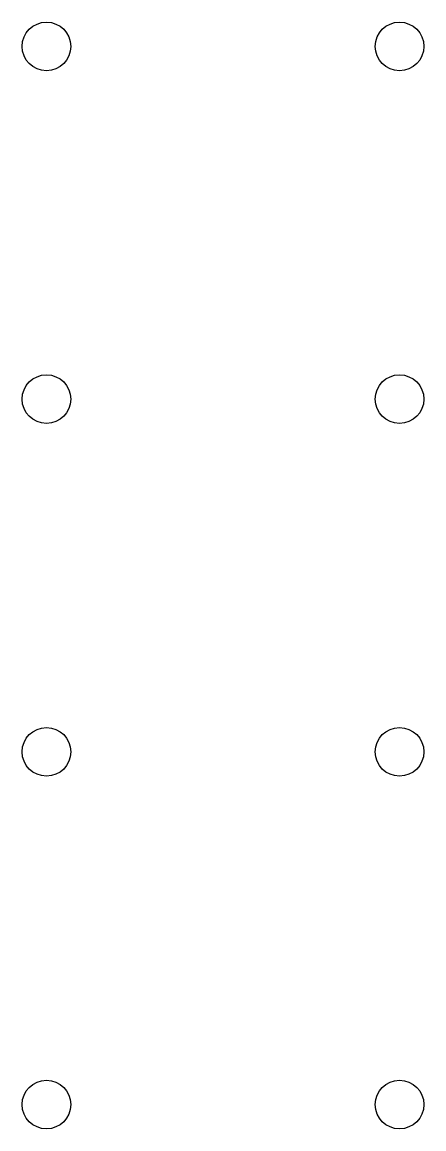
# Model space of a CAD drawing. Header units: inches. Extents: x 4.98 to 6.65, y -4.98 to -3.32.
# Drawn here: x 4.9825 to 5.0963, y -3.9837 to -3.6699 of the extents above; entities that cross this region are included whole.
import ezdxf

# ---------------------------------------------------------------- set-up
doc = ezdxf.new("R2010")
doc.units = ezdxf.units.IN
doc.header["$MEASUREMENT"] = 0
doc.layers.add('BLACK', color=250, linetype='CONTINUOUS')

msp = doc.modelspace()

# ---------------------------------------------------------------- linework, layer by layer
at = {"layer": 'BLACK'}
for centre in [(4.98937, -3.67677), (4.98937, -3.67677), (5.08937, -3.67677), (5.08937, -3.67677), (4.98937, -3.77677), (4.98937, -3.77677), (5.08937, -3.77677), (5.08937, -3.77677), (4.98937, -3.87677), (4.98937, -3.87677), (5.08937, -3.87677), (5.08937, -3.87677), (4.98937, -3.97677), (4.98937, -3.97677), (5.08937, -3.97677), (5.08937, -3.97677)]:
    msp.add_circle(centre, 0.00689, dxfattribs=at)

doc.saveas('drawing.dxf')
